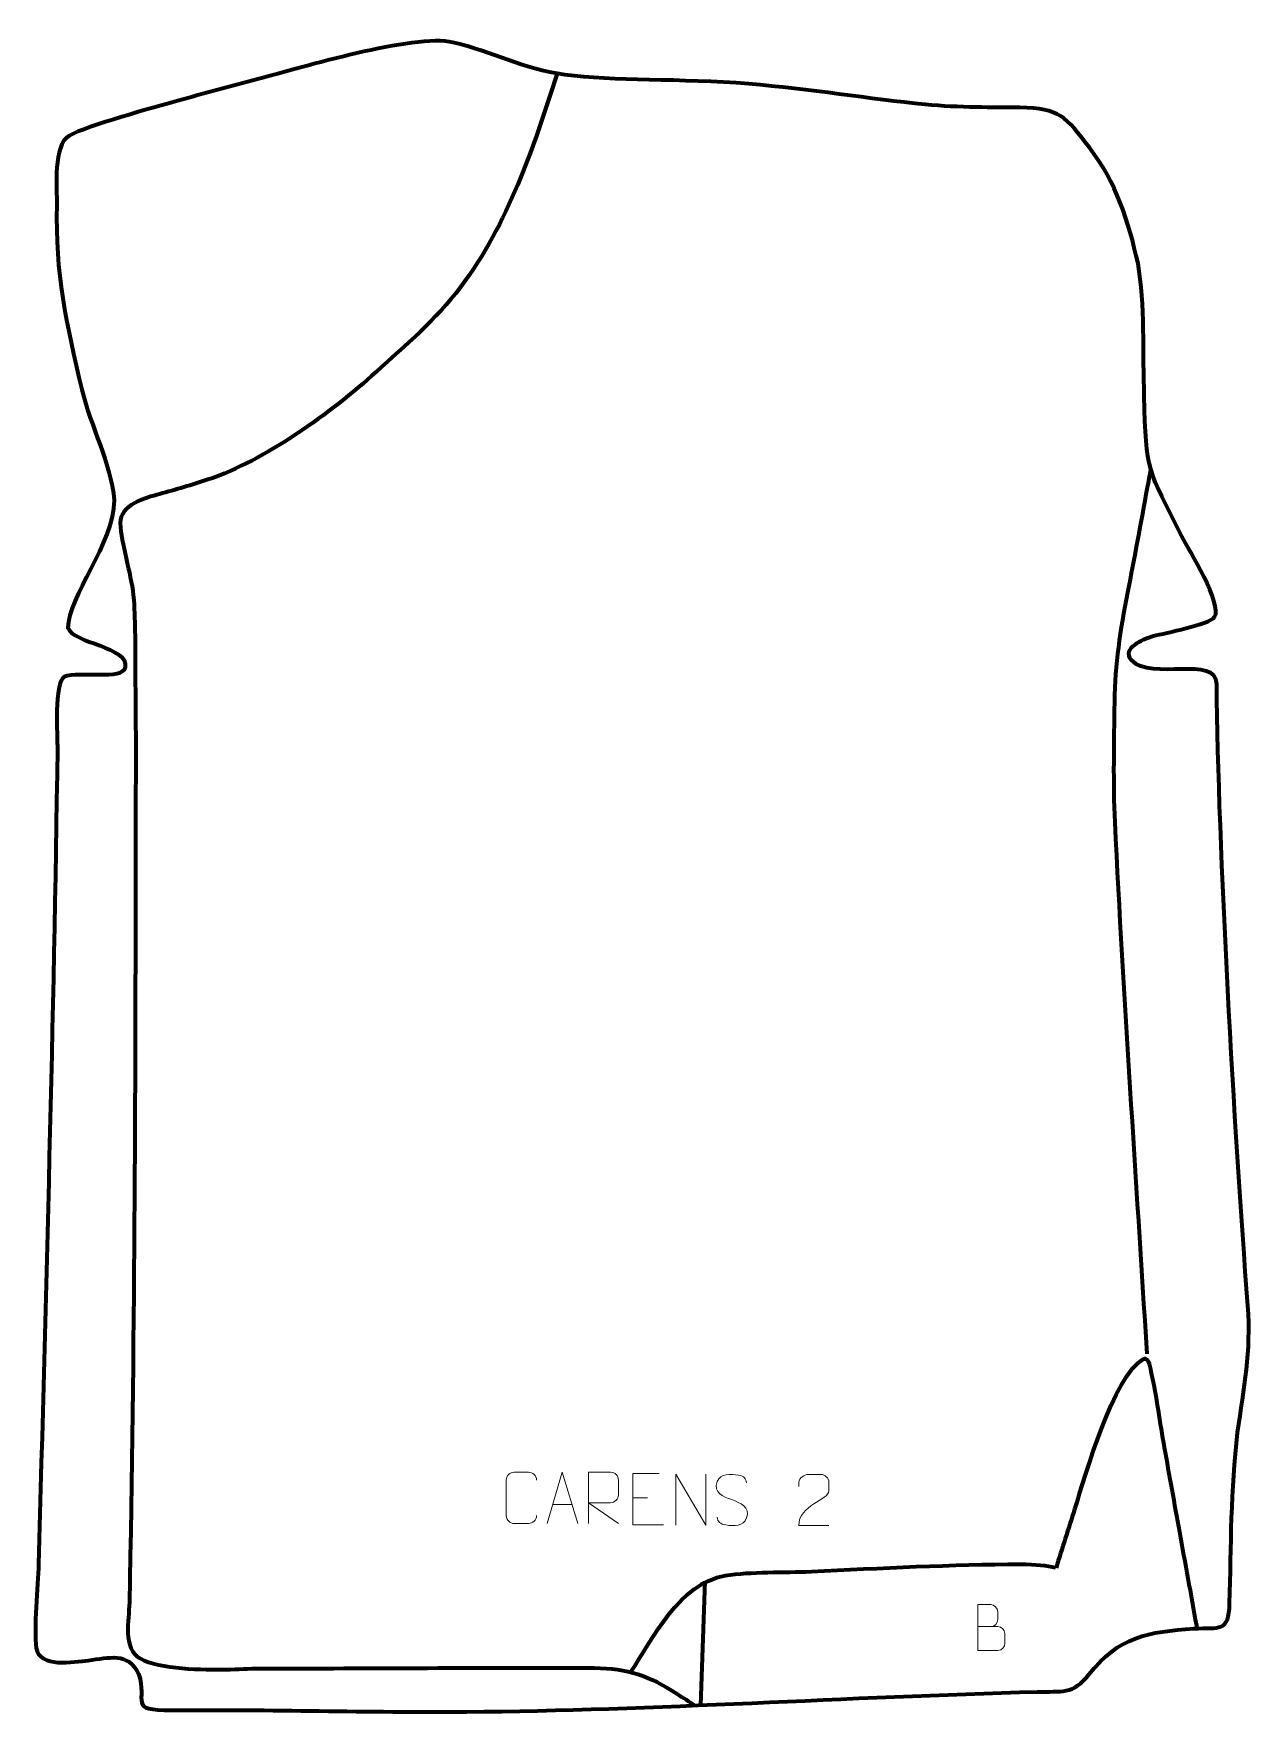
# Model space of a CAD drawing. Header units: millimetres. Extents: x -605 to -11, y 237 to 1056.
import ezdxf

# ---------------------------------------------------------------- set-up
doc = ezdxf.new("R2010")
doc.units = ezdxf.units.MM
doc.header["$MEASUREMENT"] = 0
doc.layers.add('layer 2', color=7, linetype='Continuous')
doc.layers.add('layer 3', color=7, linetype='Continuous')

msp = doc.modelspace()

# ---------------------------------------------------------------- linework, layer by layer
at = {"layer": 'layer 2', "color": 142, "lineweight": 158}
for points, knots in [([(-349.5075, 1036.6984), (-361.2923, 999.6898), (-373.0889, 963.9899), (-396.6807, 932.4231), (-396.6807, 932.4231), (-408.5734, 916.5102), (-423.3754, 904.3651), (-437.9413, 891.0922), (-437.9413, 891.0922), (-459.7429, 871.1318), (-491.7861, 848.1221), (-519.831, 838.6111), (-519.831, 838.6111), (-527.6026, 835.9755), (-535.6019, 833.7645), (-543.5115, 831.5796), (-543.5115, 831.5796), (-550.3447, 829.6974), (-562.9746, 826.3148), (-562.6233, 817.3456), (-562.6233, 817.3456), (-562.2424, 807.6199), (-557.4271, 793.0997), (-556.3307, 782.4092), (-556.3307, 782.4092), (-556.3307, 782.4092), (-556.0745, 779.9111), (-556.0745, 779.9111), (-556.0745, 779.9111), (-555.2298, 768.4109), (-555.4275, 756.7879), (-555.3533, 745.2592), (-555.3533, 745.2592), (-554.9428, 717.163), (-555.1398, 689.0586), (-555.1788, 660.9604), (-555.1788, 660.9604), (-555.3485, 537.6845), (-555.6461, 414.0282), (-558.1928, 290.7886), (-558.1928, 290.7886), (-558.3668, 282.3651), (-561.6642, 268.675), (-552.8397, 263.5958), (-552.8397, 263.5958), (-543.7886, 258.3862), (-521.5752, 258.0376), (-510.854, 258.2835), (-510.854, 258.2835), (-505.3102, 258.446), (-499.7953, 258.6779), (-494.2462, 258.7622), (-494.2462, 258.7622), (-439.9143, 258.7802), (-385.5863, 259.2512), (-331.2536, 259.0375), (-331.2536, 259.0375), (-314.9017, 258.9663), (-304.4988, 255.1456), (-290.9628, 246.4163), (-290.9628, 246.4163), (-288.0285, 244.524), (-285.1127, 242.6096), (-282.1707, 240.7276)], [0, 0, 0, 0, 0.05882353, 0.05882353, 0.05882353, 0.05882353, 0.11764706, 0.11764706, 0.11764706, 0.11764706, 0.17647059, 0.17647059, 0.17647059, 0.17647059, 0.23529412, 0.23529412, 0.23529412, 0.23529412, 0.29411765, 0.29411765, 0.29411765, 0.29411765, 0.35294118, 0.35294118, 0.35294118, 0.35294118, 0.41176471, 0.41176471, 0.41176471, 0.41176471, 0.47058824, 0.47058824, 0.47058824, 0.47058824, 0.52941176, 0.52941176, 0.52941176, 0.52941176, 0.58823529, 0.58823529, 0.58823529, 0.58823529, 0.64705882, 0.64705882, 0.64705882, 0.64705882, 0.70588235, 0.70588235, 0.70588235, 0.70588235, 0.76470588, 0.76470588, 0.76470588, 0.76470588, 0.82352941, 0.82352941, 0.82352941, 0.82352941, 0.88235294, 0.88235294, 0.88235294, 0.88235294, 1, 1, 1, 1]), ([(-61.6182, 412.3102), (-66.8674, 498.7167), (-73.039, 585.0638), (-77.1975, 671.534), (-77.1975, 671.534), (-78.1207, 690.9976), (-77.6419, 710.5353), (-77.4032, 730.0121), (-77.4032, 730.0121), (-77.1832, 749.0999), (-74.5803, 764.9319), (-70.9715, 783.5533), (-70.9715, 783.5533), (-67.652, 800.58), (-64.5463, 817.6492), (-61.3825, 834.7055), (-61.3825, 834.7055), (-60.836, 837.6474), (-60.2896, 840.5894), (-59.7432, 843.5313)], [0, 0, 0, 0, 0.16666667, 0.16666667, 0.16666667, 0.16666667, 0.33333333, 0.33333333, 0.33333333, 0.33333333, 0.5, 0.5, 0.5, 0.5, 0.66666667, 0.66666667, 0.66666667, 0.66666667, 1, 1, 1, 1]), ([(-105.8771, 307.9106), (-102.8536, 317.4434), (-99.8302, 326.9761), (-96.8067, 336.5089), (-96.8067, 336.5089), (-91.6748, 352.9621), (-77.998, 401.5013), (-63.4631, 409.6714), (-63.4631, 409.6714), (-60.7169, 411.215), (-59.8889, 404.2471), (-59.5535, 402.7453), (-59.5535, 402.7453), (-57.0184, 391.3927), (-55.369, 378.3237), (-53.2565, 366.6064), (-53.2565, 366.6064), (-50.7813, 352.8778), (-48.3251, 339.1459), (-45.8389, 325.4193), (-45.8389, 325.4193), (-43.0753, 310.2012), (-40.3117, 294.983), (-37.5481, 279.7648), (-37.5481, 279.7648), (-37.5481, 279.7648), (-37.2807, 278.2921), (-37.2807, 278.2921)], [0, 0, 0, 0, 0.125, 0.125, 0.125, 0.125, 0.25, 0.25, 0.25, 0.25, 0.375, 0.375, 0.375, 0.375, 0.5, 0.5, 0.5, 0.5, 0.625, 0.625, 0.625, 0.625, 0.75, 0.75, 0.75, 0.75, 1, 1, 1, 1]), ([(-313.7668, 256.603), (-302.3913, 273.9989), (-289.9765, 300.027), (-267.466, 304.0817), (-267.466, 304.0817), (-254.9255, 306.1468), (-238.5676, 305.4381), (-225.3953, 306.0606), (-225.3953, 306.0606), (-191.7333, 307.6521), (-156.7935, 309.6117), (-123.1601, 309.6), (-123.1601, 309.6), (-115.9119, 309.5975), (-110.5379, 309.1145), (-106.2433, 307.9491)], [0, 0, 0, 0, 0.2, 0.2, 0.2, 0.2, 0.4, 0.4, 0.4, 0.4, 0.6, 0.6, 0.6, 0.6, 1, 1, 1, 1])]:
    msp.add_open_spline(points, degree=3, knots=knots, dxfattribs=at)
msp.add_open_spline([(-277.3881, 301.3202), (-277.3881, 301.3202), (-279.4857, 240.8378), (-279.4857, 240.8378)], degree=3, dxfattribs=at)
at = {"layer": 'layer 3', "color": 242, "lineweight": 158}
msp.add_open_spline([(-495.7389, 1033.9079), (-474.7436, 1039.4615), (-419.3031, 1056.1865), (-400.327, 1051.8954), (-400.327, 1051.8954), (-380.8021, 1047.2994), (-366.6797, 1038.985), (-345.6621, 1036.099), (-345.6621, 1036.099), (-322.2799, 1032.8883), (-289.1706, 1034.3403), (-255.904, 1031.6217), (-255.904, 1031.6217), (-226.6017, 1029.2271), (-196.4879, 1024.1392), (-169.9327, 1021.5948), (-169.9327, 1021.5948), (-152.672, 1019.9409), (-136.9904, 1020.2397), (-123.7522, 1020.0514), (-123.7522, 1020.0514), (-103.97, 1019.77), (-101.5111, 1015.7391), (-89.716, 1000.5869), (-89.716, 1000.5869), (-76.6276, 983.4717), (-70.6064, 964.7799), (-66.0237, 943.973), (-66.0237, 943.973), (-62.4752, 924.4486), (-63.7636, 899.711), (-62.9685, 879.3342), (-62.9685, 879.3342), (-62.1533, 842.0701), (-61.4058, 844.3435), (-44.6402, 810.8506), (-44.6402, 810.8506), (-41.1498, 804.5972), (-24.6111, 777.4248), (-28.6361, 771.7042), (-28.6361, 771.7042), (-31.4293, 767.7345), (-52.736, 763.9582), (-58.4436, 762.3803), (-58.4436, 762.3803), (-58.4436, 762.3803), (-59.3656, 762.1052), (-59.3656, 762.1052), (-59.3656, 762.1052), (-63.5247, 760.7596), (-73.9594, 756.644), (-69.24, 750.5187), (-69.24, 750.5187), (-59.4258, 740.1752), (-27.7522, 753.1943), (-27.6159, 738.8554), (-27.6159, 738.8554), (-26.8582, 659.1275), (-18.9996, 521.9355), (-12.4225, 435.7275), (-12.4225, 435.7275), (-10.6793, 412.8784), (-14.3408, 396.2677), (-17.3986, 373.8529), (-17.3986, 373.8529), (-20.813, 345.8253), (-20.5393, 318.6705), (-21.3038, 290.5741), (-21.3038, 290.5741), (-21.694, 276.2319), (-26.0902, 278.8603), (-38.7364, 278.2318), (-38.7364, 278.2318), (-61.025, 276.7194), (-75.4635, 274.3268), (-89.9601, 255.8631), (-89.9601, 255.8631), (-97.7527, 245.938), (-103.2199, 247.7116), (-115.2405, 247.411), (-115.2405, 247.411), (-207.9461, 244.8995), (-301.1145, 238.4954), (-393.7284, 237.6075), (-393.7284, 237.6075), (-441.6554, 237.3309), (-489.3619, 238.8522), (-537.3922, 238.3685), (-537.3922, 238.3685), (-559.7355, 238.4183), (-549.0243, 242.5507), (-553.6703, 256.1224), (-553.6703, 256.1224), (-559.0594, 267.0457), (-567.9927, 263.888), (-578.2899, 262.7295), (-578.2899, 262.7295), (-585.1717, 261.8895), (-602.2238, 258.8768), (-603.6814, 268.897), (-603.6814, 268.897), (-604.9404, 277.5522), (-602.7259, 299.2977), (-602.4565, 309.5217), (-602.4565, 309.5217), (-599.024, 442.0153), (-595.0717, 574.783), (-593.3198, 707.2934), (-593.3198, 707.2934), (-593.3025, 713.3912), (-595.0482, 739.6579), (-589.9832, 742.4733), (-589.9832, 742.4733), (-582.7221, 745.4534), (-561.3653, 740.2353), (-560.1677, 747.2255), (-560.1677, 747.2255), (-558.4818, 757.0662), (-585.641, 758.8188), (-588.24, 766.3547), (-588.24, 766.3547), (-588.11, 781.3235), (-565.8666, 807.5253), (-565.5895, 828.5413), (-565.5895, 828.5413), (-567.3807, 847.4671), (-576.871, 863.7287), (-581.3818, 882.5338), (-581.3818, 882.5338), (-589.0651, 914.7602), (-594.4733, 939.1067), (-593.5742, 972.6739), (-593.5742, 972.6739), (-593.5787, 980.8241), (-595.5819, 1001.8553), (-587.5248, 1006.3865), (-587.5248, 1006.3865), (-579.0917, 1011.1291), (-545.2781, 1020.4313), (-534.7468, 1023.3787), (-534.7468, 1023.3787), (-521.7732, 1027.0095), (-508.7659, 1030.477), (-495.7389, 1033.9079)], degree=3, knots=[0, 0, 0, 0, 0.02702703, 0.02702703, 0.02702703, 0.02702703, 0.05405405, 0.05405405, 0.05405405, 0.05405405, 0.08108108, 0.08108108, 0.08108108, 0.08108108, 0.10810811, 0.10810811, 0.10810811, 0.10810811, 0.13513514, 0.13513514, 0.13513514, 0.13513514, 0.16216216, 0.16216216, 0.16216216, 0.16216216, 0.18918919, 0.18918919, 0.18918919, 0.18918919, 0.21621622, 0.21621622, 0.21621622, 0.21621622, 0.24324324, 0.24324324, 0.24324324, 0.24324324, 0.27027027, 0.27027027, 0.27027027, 0.27027027, 0.2972973, 0.2972973, 0.2972973, 0.2972973, 0.32432432, 0.32432432, 0.32432432, 0.32432432, 0.35135135, 0.35135135, 0.35135135, 0.35135135, 0.37837838, 0.37837838, 0.37837838, 0.37837838, 0.40540541, 0.40540541, 0.40540541, 0.40540541, 0.43243243, 0.43243243, 0.43243243, 0.43243243, 0.45945946, 0.45945946, 0.45945946, 0.45945946, 0.48648649, 0.48648649, 0.48648649, 0.48648649, 0.51351351, 0.51351351, 0.51351351, 0.51351351, 0.54054054, 0.54054054, 0.54054054, 0.54054054, 0.56756757, 0.56756757, 0.56756757, 0.56756757, 0.59459459, 0.59459459, 0.59459459, 0.59459459, 0.62162162, 0.62162162, 0.62162162, 0.62162162, 0.64864865, 0.64864865, 0.64864865, 0.64864865, 0.67567568, 0.67567568, 0.67567568, 0.67567568, 0.7027027, 0.7027027, 0.7027027, 0.7027027, 0.72972973, 0.72972973, 0.72972973, 0.72972973, 0.75675676, 0.75675676, 0.75675676, 0.75675676, 0.78378378, 0.78378378, 0.78378378, 0.78378378, 0.81081081, 0.81081081, 0.81081081, 0.81081081, 0.83783784, 0.83783784, 0.83783784, 0.83783784, 0.86486486, 0.86486486, 0.86486486, 0.86486486, 0.89189189, 0.89189189, 0.89189189, 0.89189189, 0.91891892, 0.91891892, 0.91891892, 0.91891892, 0.94594595, 0.94594595, 0.94594595, 0.94594595, 1, 1, 1, 1], dxfattribs=at)
at = {"layer": 'layer 3', "color": 250, "lineweight": 9}
for points, knots in [([(-359.4692, 333.3165), (-359.609, 330.9931), (-361.2862, 329.5135), (-363.4339, 329.5027), (-363.4339, 329.5027), (-365.7658, 329.5031), (-368.0977, 329.5031), (-370.4292, 329.5027), (-370.4292, 329.5027), (-372.3542, 329.3973), (-374.3263, 331.2818), (-374.3151, 333.2991), (-374.3151, 333.2991), (-374.3147, 339.0692), (-374.3147, 344.8389), (-374.3151, 350.6082), (-374.3151, 350.6082), (-374.3109, 352.7463), (-372.5642, 354.4655), (-370.4118, 354.452), (-370.4118, 354.452), (-368.0861, 354.452), (-365.76, 354.452), (-363.4339, 354.452), (-363.4339, 354.452), (-361.4873, 354.4875), (-359.4959, 352.996), (-359.4692, 350.5584)], [0, 0, 0, 0, 0.125, 0.125, 0.125, 0.125, 0.25, 0.25, 0.25, 0.25, 0.375, 0.375, 0.375, 0.375, 0.5, 0.5, 0.5, 0.5, 0.625, 0.625, 0.625, 0.625, 0.75, 0.75, 0.75, 0.75, 1, 1, 1, 1]), ([(-354.3627, 329.4988), (-354.3627, 329.4988), (-346.9917, 354.4523), (-346.9917, 354.4523), (-346.9917, 354.4523), (-346.9917, 354.4523), (-339.4218, 329.4988), (-339.4218, 329.4988)], [0, 0, 0, 0, 0.33333333, 0.33333333, 0.33333333, 0.33333333, 1, 1, 1, 1]), ([(-334.2242, 329.4988), (-334.2242, 329.4988), (-334.2242, 354.4523), (-334.2242, 354.4523), (-334.2242, 354.4523), (-330.6294, 354.4523), (-327.0339, 354.4523), (-323.4387, 354.4523), (-323.4387, 354.4523), (-321.1134, 354.4146), (-319.5561, 352.9246), (-319.5602, 350.5582), (-319.5602, 350.5582), (-319.5606, 348.5227), (-319.5606, 345.4633), (-319.5602, 343.4273), (-319.5602, 343.4273), (-319.5667, 341.5518), (-321.379, 339.61), (-323.3885, 339.5909), (-323.3885, 339.5909), (-323.3885, 339.5909), (-334.2242, 339.5909), (-334.2242, 339.5909), (-334.2242, 339.5909), (-334.2242, 339.5909), (-319.5695, 329.4988), (-319.5695, 329.4988)], [0, 0, 0, 0, 0.125, 0.125, 0.125, 0.125, 0.25, 0.25, 0.25, 0.25, 0.375, 0.375, 0.375, 0.375, 0.5, 0.5, 0.5, 0.5, 0.625, 0.625, 0.625, 0.625, 0.75, 0.75, 0.75, 0.75, 1, 1, 1, 1]), ([(-299.5987, 353.8552), (-299.5987, 353.8552), (-312.4726, 353.8552), (-312.4726, 353.8552), (-312.4726, 353.8552), (-312.4726, 353.8552), (-312.4726, 328.9016), (-312.4726, 328.9016), (-312.4726, 328.9016), (-312.4726, 328.9016), (-297.6068, 328.9016), (-297.6068, 328.9016)], [0, 0, 0, 0, 0.25, 0.25, 0.25, 0.25, 0.5, 0.5, 0.5, 0.5, 1, 1, 1, 1]), ([(-291.5389, 328.6376), (-291.5389, 328.6376), (-291.5389, 353.5911), (-291.5389, 353.5911), (-291.5389, 353.5911), (-291.5389, 353.5911), (-276.8841, 328.6376), (-276.8841, 328.6376), (-276.8841, 328.6376), (-276.8841, 328.6376), (-276.8841, 353.5911), (-276.8841, 353.5911)], [0, 0, 0, 0, 0.25, 0.25, 0.25, 0.25, 0.5, 0.5, 0.5, 0.5, 1, 1, 1, 1]), ([(-264.2115, 341.1143), (-268.4598, 342.5847), (-273.3679, 344.3805), (-271.3628, 349.9008), (-271.3628, 349.9008), (-269.8593, 354.0407), (-264.6457, 353.6522), (-261.0421, 353.0511), (-261.0421, 353.0511), (-258.1815, 352.5739), (-257.3168, 351.3607), (-257.0062, 349.2766)], [0, 0, 0, 0, 0.25, 0.25, 0.25, 0.25, 0.5, 0.5, 0.5, 0.5, 1, 1, 1, 1]), ([(-216.8455, 328.4533), (-221.7599, 328.4536), (-226.6743, 328.4536), (-231.5884, 328.4533), (-231.5884, 328.4533), (-231.5884, 338.3856), (-216.9374, 341.0268), (-216.8455, 345.3371), (-216.8455, 345.3371), (-216.8458, 346.7612), (-216.8458, 348.1849), (-216.8455, 349.6082), (-216.8455, 349.6082), (-216.8624, 351.6853), (-218.9852, 353.4101), (-220.6562, 353.4274), (-220.6562, 353.4274), (-222.7294, 353.427), (-224.8023, 353.427), (-226.8747, 353.4274), (-226.8747, 353.4274), (-228.6968, 353.4439), (-231.5215, 351.6518), (-231.5884, 349.5582), (-231.5884, 349.5582), (-231.5884, 349.5582), (-231.5884, 347.5034), (-231.5884, 347.5034)], [0, 0, 0, 0, 0.125, 0.125, 0.125, 0.125, 0.25, 0.25, 0.25, 0.25, 0.375, 0.375, 0.375, 0.375, 0.5, 0.5, 0.5, 0.5, 0.625, 0.625, 0.625, 0.625, 0.75, 0.75, 0.75, 0.75, 1, 1, 1, 1]), ([(-264.2115, 341.1142), (-260.1929, 339.4675), (-255.1634, 337.5792), (-256.9974, 332.2189), (-256.9974, 332.2189), (-258.4572, 327.9525), (-263.368, 328.2092), (-267.0941, 328.7639), (-267.0941, 328.7639), (-269.8441, 329.1737), (-271.065, 330.3872), (-271.443, 332.4994)], [0, 0, 0, 0, 0.25, 0.25, 0.25, 0.25, 0.5, 0.5, 0.5, 0.5, 1, 1, 1, 1]), ([(-144.2498, 279.2018), (-140.9908, 279.2022), (-137.7314, 279.2022), (-134.4717, 279.2018), (-134.4717, 279.2018), (-132.7024, 279.1863), (-130.9795, 277.6313), (-130.9795, 275.7955), (-130.9795, 275.7955), (-130.9798, 274.7847), (-130.9798, 272.0534), (-130.9795, 271.0423), (-130.9795, 271.0423), (-130.9636, 269.3782), (-132.3449, 267.5744), (-134.4243, 267.5896), (-134.4243, 267.5896), (-137.6843, 267.5899), (-140.944, 267.5899), (-144.2033, 267.5896), (-144.2033, 267.5896), (-144.2033, 275.04), (-144.2033, 282.4901), (-144.2033, 289.9399), (-144.2033, 289.9399), (-142.0772, 289.9399), (-139.9508, 289.9399), (-137.8243, 289.9399), (-137.8243, 289.9399), (-136.3188, 289.9557), (-134.4408, 288.2445), (-134.4249, 286.4868), (-134.4249, 286.4868), (-134.4253, 284.6362), (-134.4253, 284.5055), (-134.4249, 282.6546), (-134.4249, 282.6546), (-134.4095, 280.804), (-136.0704, 279.1863), (-137.8708, 279.2018)], [0, 0, 0, 0, 0.09090909, 0.09090909, 0.09090909, 0.09090909, 0.18181818, 0.18181818, 0.18181818, 0.18181818, 0.27272727, 0.27272727, 0.27272727, 0.27272727, 0.36363636, 0.36363636, 0.36363636, 0.36363636, 0.45454545, 0.45454545, 0.45454545, 0.45454545, 0.54545455, 0.54545455, 0.54545455, 0.54545455, 0.63636364, 0.63636364, 0.63636364, 0.63636364, 0.72727273, 0.72727273, 0.72727273, 0.72727273, 0.81818182, 0.81818182, 0.81818182, 0.81818182, 1, 1, 1, 1])]:
    msp.add_open_spline(points, degree=3, knots=knots, dxfattribs=at)
for points in [[(-351.6401, 338.7482), (-351.6401, 338.7482), (-342.1444, 338.7482), (-342.1444, 338.7482)], [(-312.4726, 341.9755), (-312.4726, 341.9755), (-305.3045, 341.9755), (-305.3045, 341.9755)]]:
    msp.add_open_spline(points, degree=3, dxfattribs=at)

doc.saveas('drawing.dxf')
